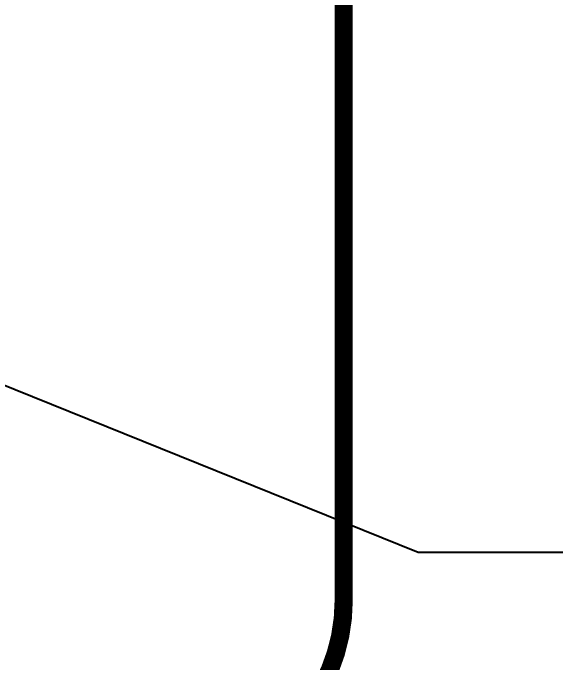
# Model space of a CAD drawing. Header units: millimetres. Extents: x 0 to 119933, y -45162 to 41221.
# Drawn here: x 37052.3 to 37350.3, y 6297.5 to 6654.6 of the extents above; entities that cross this region are included whole.
import ezdxf
from ezdxf import colors
from ezdxf.entities.mleader import LeaderData, LeaderLine
from ezdxf.math import Vec2, Vec3

# ---------------------------------------------------------------- set-up
doc = ezdxf.new("R2010")
doc.units = ezdxf.units.MM
doc.linetypes.add('CENTER', pattern=[2, 1.25, -0.25, 0.25, -0.25])
doc.layers.get('DEFPOINTS').update_dxf_attribs({"color": 166})
doc.styles.get("Standard").update_dxf_attribs({"font": 'arial.ttf'})

msp = doc.modelspace()

# ---------------------------------------------------------------- linework, layer by layer
at = {"layer": 'DEFPOINTS', "color": 2, "linetype": 'CENTER', "ltscale": 100, "const_width": 10}
msp.add_lwpolyline([(36348.54186136446, 7327.593456917592), (37134.11544505118, 7327.593456917592, -0.414213562373095), (37234.11544505118, 7227.593456917592), (37234.11544505118, 6331.405363869537, -0.414213562373095), (37134.11544505118, 6231.405363869537), (36348.54186136446, 6231.405363869537, -0.414213562373095), (36248.54186136446, 6331.405363869537), (36248.54186136446, 7227.593456917592, -0.414213562373095)], format="xyb", close=True, dxfattribs=at)

# ---------------------------------------------------------------- leaders
ml = msp.add_multileader_mtext('Standard')
ml.set_content('{\\fSimSun|b0|i0|c134|p2;③}', color=256)
ml.set_leader_properties()
ml.build(insert=Vec2(0, 0))
ml.multileader.update_dxf_attribs({"arrow_head_size": 80, "scale": 20})
ctx = ml.context
ctx.base_point, ctx.scale, ctx.char_height, ctx.arrow_head_size, ctx.landing_gap_size, ctx.plane_origin = Vec3(37435.12009159854, 6357.838270189328), 20, 80, 80, 40, Vec3(36895.07205390459, 6511.470395312167)
notes = []
notes.append((ctx, [(0, (1, 1, 0), (37275.12009159854, 6357.838270189328), (1, 0), 160, [(0, [(36895.07205390459, 6511.470395312167)], 0, [])])]))
ctx.mtext.insert, ctx.mtext.rotation, ctx.mtext.flow_direction = Vec3(37475.12009159854, 6404.318717116702), -6.116045876572181, 5
for ctx, leaders in notes:
    for number, flags, end, landing, length, lines in leaders:
        leader = LeaderData()
        leader.index, (leader.has_last_leader_line, leader.has_dogleg_vector, leader.attachment_direction) = number, flags
        leader.last_leader_point, leader.dogleg_vector, leader.dogleg_length = Vec3(end), Vec3(landing), length
        for number, points, colour, breaks in lines:
            line = LeaderLine()
            line.index, line.vertices, line.color, line.breaks = number, Vec3.list(points), colors.encode_raw_color(colour), breaks
            leader.lines.append(line)
        ctx.leaders.append(leader)

doc.saveas('drawing.dxf')
